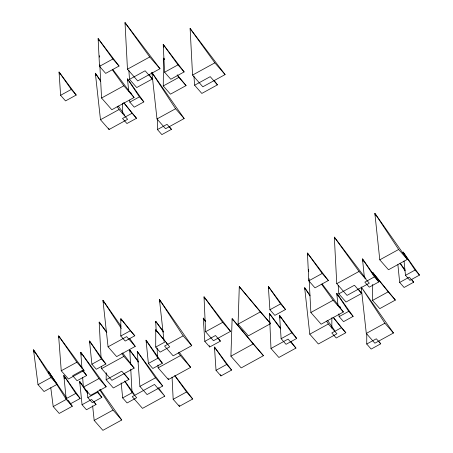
<?xml version="1.0" encoding="UTF-8"?>
<svg xmlns="http://www.w3.org/2000/svg" width="453" height="453" viewBox="0 0 453 453"><rect width="100%" height="100%" fill="white"/><g stroke="black" fill="none" stroke-linecap="round" stroke-linejoin="round"><path stroke-width="0.68" d="M120.787 336.007L120.838 318.708L134.784 335.792L125.209 341.052L120.787 336.007L130.368 330.752L134.784 335.792M122.525 113.641L122.553 103.261M156.03 331.137L155.764 329.784L169.711 346.873L160.136 352.134L155.713 347.089L155.764 329.784L164.92 341.001M169.252 126.681L171.432 129.348L161.857 134.609L157.434 129.564L157.468 119.184M331.828 328.108L331.856 317.729M378.555 341.149L380.735 343.816L371.16 349.076L366.737 344.031L366.771 333.651M124.094 373.487L128.958 379.41L113.358 387.978L106.155 379.761L106.217 372.808M177.214 74.83L186.064 85.6L170.458 94.167L163.261 85.951L163.493 58.131L164.382 59.207M372.785 273.991L372.796 272.598L395.367 300.067L379.761 308.635L372.564 300.418L372.7 284.422M230.917 356.188L232.129 318.674L263.448 355.69L241.189 367.915L230.917 356.188L253.176 343.963L263.448 355.69M238.074 324.138L239.286 286.624L270.611 323.64L248.346 335.86L238.074 324.138L260.339 311.913L270.611 323.64M99.513 66.348L112.882 59.003L119.048 66.042L105.679 73.386L99.513 66.348L98.12 38.567L119.048 66.042M60.606 95.294L71.28 89.434L76.2 95.051L65.532 100.911L60.606 95.294L59.049 72.021L76.2 95.051M127.463 69.201L149.728 56.982L160 68.703L137.735 80.928L127.463 69.201L125.022 22.65L160 68.703M129.524 79.343L145.13 70.776L152.327 78.992L136.721 87.559L129.524 79.343L128.839 70.266M101.563 98.024L123.828 85.798L134.094 97.52L111.834 109.745L101.563 98.024L99.824 64.87M164.609 72.22L177.978 64.881L184.144 71.919L170.775 79.264L164.609 72.22L163.216 44.439L184.144 71.919M129.83 102.129L139.411 96.868L143.828 101.914L134.252 107.174L129.83 102.129L129.62 100.079M100.481 119.728L119.071 109.518L127.644 119.309L109.054 129.518L100.481 119.728L95.357 73.216L100.6 80.708M163.261 85.951L178.867 77.384L186.064 85.6M192.559 75.079L214.824 62.854L225.09 74.581L202.831 86.806L192.559 75.079L190.118 28.528L225.09 74.581M136.506 118.273L132.089 113.227L122.508 118.488L126.931 123.533L136.506 118.273L123.867 102.786M194.62 85.221L210.226 76.653L217.423 84.87L201.817 93.437L194.62 85.221L193.935 76.144M156.993 118.952L175.583 108.748L184.161 118.533L165.566 128.743L156.993 118.952L151.868 72.44L184.161 118.533M157.434 129.564L167.015 124.309L171.432 129.348M61.251 370.781L76.857 362.213L84.054 370.429L68.454 379.002L61.251 370.781L58.624 335.883L84.054 370.429M38.012 384.654L51.064 377.485L57.089 384.359L44.032 391.528L38.012 384.654L33.516 349.778L57.089 384.359M108.063 346.822L126.653 336.619L135.232 346.403L116.642 356.613L108.063 346.822L102.939 300.311L121.104 326.239M91.88 364.218L101.461 358.963L105.877 364.002L96.302 369.263L91.88 364.218L89.524 340.962L105.877 364.002M86.648 375.486L77.067 380.747L72.65 375.701L82.231 370.441L86.648 375.486L82.967 370.299M101.614 368.612L123.879 356.386L134.145 368.113L111.885 380.339L101.614 368.612L101.5 366.494M155.713 347.089L165.294 341.828M83.38 387.139L98.986 378.572L106.183 386.788L90.577 395.356L83.38 387.139L82.644 377.366M66.166 398.685L75.747 393.425L80.164 398.47L70.589 403.725L66.166 398.685L63.811 375.424L80.164 398.47M53.205 406.567L66.257 399.399L72.282 406.273L59.224 413.442L53.205 406.567L50.776 387.734M191.744 345.633L183.165 335.843L164.575 346.052L173.154 355.843L191.744 345.633L159.45 299.541L164.043 341.188M106.155 379.761L121.761 371.194L128.958 379.41M205.588 331.738L222.661 322.36L230.537 331.353L213.465 340.73L205.588 331.738L204.031 296.817L230.537 331.353M148.391 363.448L157.972 358.187L162.389 363.232L152.814 368.493L148.391 363.448L146.036 340.186L162.389 363.232M87.842 397.615L97.423 392.355L101.84 397.4L92.259 402.66L87.842 397.615L87.152 390.775M82.044 404.722L91.619 399.461L96.042 404.506L86.461 409.767L82.044 404.722L79.688 381.46L87.457 392.406M308.816 280.815L322.185 273.47L328.351 280.509L314.982 287.853L308.816 280.815L307.423 253.029L328.351 280.509M204.813 341.369L215.481 335.514L220.407 341.132L209.733 346.987L204.813 341.369L203.255 318.102L205.345 320.911M158.125 367.842L180.39 355.616L190.662 367.338L168.397 379.563L158.125 367.842L157.978 365.016M269.909 309.761L280.583 303.901L285.503 309.518L274.835 315.379L269.909 309.761L268.352 286.489L285.503 309.518M139.892 386.369L155.498 377.796L162.695 386.018L147.095 394.586L139.892 386.369L137.265 351.466L162.695 386.018M122.678 397.91L132.259 392.649L136.676 397.694L127.1 402.955L122.678 397.91L121.155 382.859M379.79 259.829L398.646 249.478L407.343 259.405L388.487 269.762L379.79 259.829L374.858 213.318L407.343 259.405M336.766 283.669L359.031 271.443L369.303 283.17L347.038 295.396L336.766 283.669L334.325 237.117L365.888 278.674M94.179 420.418L113.035 410.067L121.738 419.999L102.882 430.35L94.179 420.418L92.633 405.843M338.827 293.81L354.433 285.243L361.63 293.459L346.024 302.026L338.827 293.81L338.198 285.435M378.844 281.919L374.427 276.874L364.846 282.134L369.263 287.174L378.844 281.919L362.491 258.873L364.433 278.029M310.866 312.491L333.131 300.265L343.397 311.987L321.137 324.212L310.866 312.491L309.088 278.629M164.756 396.154L142.497 408.38L132.225 396.658L154.49 384.433L164.756 396.154L158.363 387.734M216.024 370.305L226.693 364.45L231.613 370.067L220.945 375.928L216.024 370.305L214.462 347.038L231.613 370.067M281.12 338.697L291.789 332.836L296.709 338.453L286.041 344.314L281.12 338.697L279.563 315.424L296.709 338.453M173.171 399.314L186.54 391.975L192.706 399.014L179.337 406.352L173.171 399.314L172.055 377.089M270.985 348.476L288.063 339.099L295.939 348.091L278.867 357.468L270.985 348.476L269.433 313.555L280.549 328.04M405.486 275.322L415.061 270.062L419.484 275.107L409.903 280.367L405.486 275.322L404.031 260.956M399.682 282.429L409.263 277.168L413.68 282.213L404.104 287.474L399.682 282.429L397.881 264.643M339.133 316.596L348.714 311.336L353.13 316.381L343.55 321.641L339.133 316.596L338.855 313.861M309.784 334.195L328.374 323.986L336.947 333.776L318.357 343.986L309.784 334.195L304.659 287.683L309.903 295.175M372.564 300.418L388.17 291.851L395.367 300.067M345.809 332.74L341.392 327.695L331.811 332.955L336.234 338L345.809 332.74L333.17 317.253M366.296 333.419L384.886 323.216L393.464 333L374.869 343.21L366.296 333.419L361.245 287.604M366.737 344.031L376.318 338.776L380.735 343.816M260.339 311.913L239.286 286.624L239.541 288.012M253.176 343.963L232.129 318.674L232.383 320.061M166.228 342.598L167.1 343.668M388.17 291.851L372.796 272.598L373.062 273.986M164.371 59.23L163.493 58.131L163.765 59.519M177.112 75.181L178.867 77.384M333.165 317.293L341.392 327.695M123.862 102.825L132.089 113.227M130.368 330.752L120.838 318.708L121.24 320.735M290.809 341.409L295.939 348.091M175.192 376.024L192.706 399.014M322.072 283.906L343.397 311.987M112.769 69.439L134.094 97.52M163.363 331.398L155.685 321.285L156.2 331.16M179.145 352.174L190.662 367.338M138.312 361.335L129.785 350.101L130.526 364.212M106.851 332.168L99.173 322.06L101.019 357.326M122.633 352.949L134.145 368.113M218.312 338.323L220.407 341.132M214.088 80.34L217.423 84.87M358.295 288.929L361.63 293.459M148.992 74.462L152.327 78.992M106.183 386.788L80.753 352.236L81.959 368.295M280.611 328.884L269.433 313.555L269.728 314.926M222.661 322.36L204.031 296.817L204.473 298.872M177.978 64.881L163.216 44.439L163.805 47.174M322.185 273.47L307.423 253.029L307.864 255.079M112.882 59.003L98.12 38.567L98.561 40.611M174.648 375.509L186.54 391.975M214.824 62.854L190.118 28.528L190.419 29.898M359.031 271.443L334.325 237.117L334.625 238.488M321.602 284.246L333.131 300.265M149.728 56.982L125.022 22.65L125.322 24.02M112.299 69.779L123.828 85.798M163.505 332.157L155.685 321.285L155.985 322.655M178.329 352.757L180.39 355.616M138.431 362.117L129.785 350.101L130.232 352.162M106.585 332.36L99.173 322.06L99.473 323.431M121.817 353.527L123.879 356.386M419.484 275.107L403.13 252.061L403.334 254.116M400.192 263.199L405.095 270.113M411.635 279.331L413.68 282.213M353.13 316.381L336.777 293.334L338.023 305.65M143.828 101.914L127.474 78.867L128.72 91.183M124.824 380.99L134.224 394.24M97.344 391.064L101.84 397.4M93.998 401.624L96.042 404.506M100.215 389.461L121.738 419.999M280.583 303.901L268.352 286.489L268.816 288.55M291.789 332.836L279.563 315.424L280.18 318.176M71.28 89.434L59.049 72.021L59.513 74.082M205.622 321.471L203.255 318.102L203.561 319.478M226.693 364.45L214.462 347.038L214.926 349.099M393.464 333L361.171 286.908L384.886 323.216M327.666 320.526L334.529 330.322M118.363 106.059L124.818 115.277M129.581 338.34L135.232 346.403M155.498 377.796L137.265 351.466L137.576 352.836M98.986 378.572L80.753 352.236L81.376 354.976M76.857 362.213L58.624 335.883L59.094 337.932M66.387 397.626L48.709 371.692L48.89 373.085M68.352 400.509L72.282 406.273M415.061 270.062L403.13 252.061L403.612 254.082M400.022 263.233L405.027 270.781M374.427 276.874L362.491 258.873L363.136 261.568M348.714 311.336L336.777 293.334L337.264 295.356M139.411 96.868L127.474 78.867L127.961 80.889M157.972 358.187L146.036 340.186L146.523 342.208M124.943 381.619L132.259 392.649M101.461 358.963L89.524 340.962L90.011 342.983M87.769 393.657L79.688 381.46L80.17 383.481M75.747 393.425L63.811 375.424L64.62 378.793M398.646 249.478L374.858 213.318L375.35 215.356M99.609 389.654L113.035 410.067M310.011 295.883L304.659 287.683L305.158 289.744M326.46 321.058L328.374 323.986M175.583 108.748L151.868 72.44L152.367 74.502M100.708 81.415L95.357 73.216L95.855 75.277M117.157 106.591L119.071 109.518M183.165 335.843L159.45 299.541L160.119 302.287M121.296 328.419L102.939 300.311L103.443 302.372M66.257 399.399L48.709 371.692L49.054 373.062M51.064 377.485L33.516 349.778L34.207 352.513M361.335 287.598L361.67 288.969M108.72 128.142L109.054 129.518M339.841 306.143L340.328 308.165M130.702 92.35L131.025 93.697M220.634 374.552L220.945 375.928M209.428 345.616L209.733 346.987M179.043 404.988L179.337 406.352M168.097 378.193L168.397 379.563M308.612 269.461L308.72 271.579M157.089 348.091L157.57 357.258M130.781 369.15L132.004 392.423M99.343 55.702L99.417 57.112"/></g></svg>
